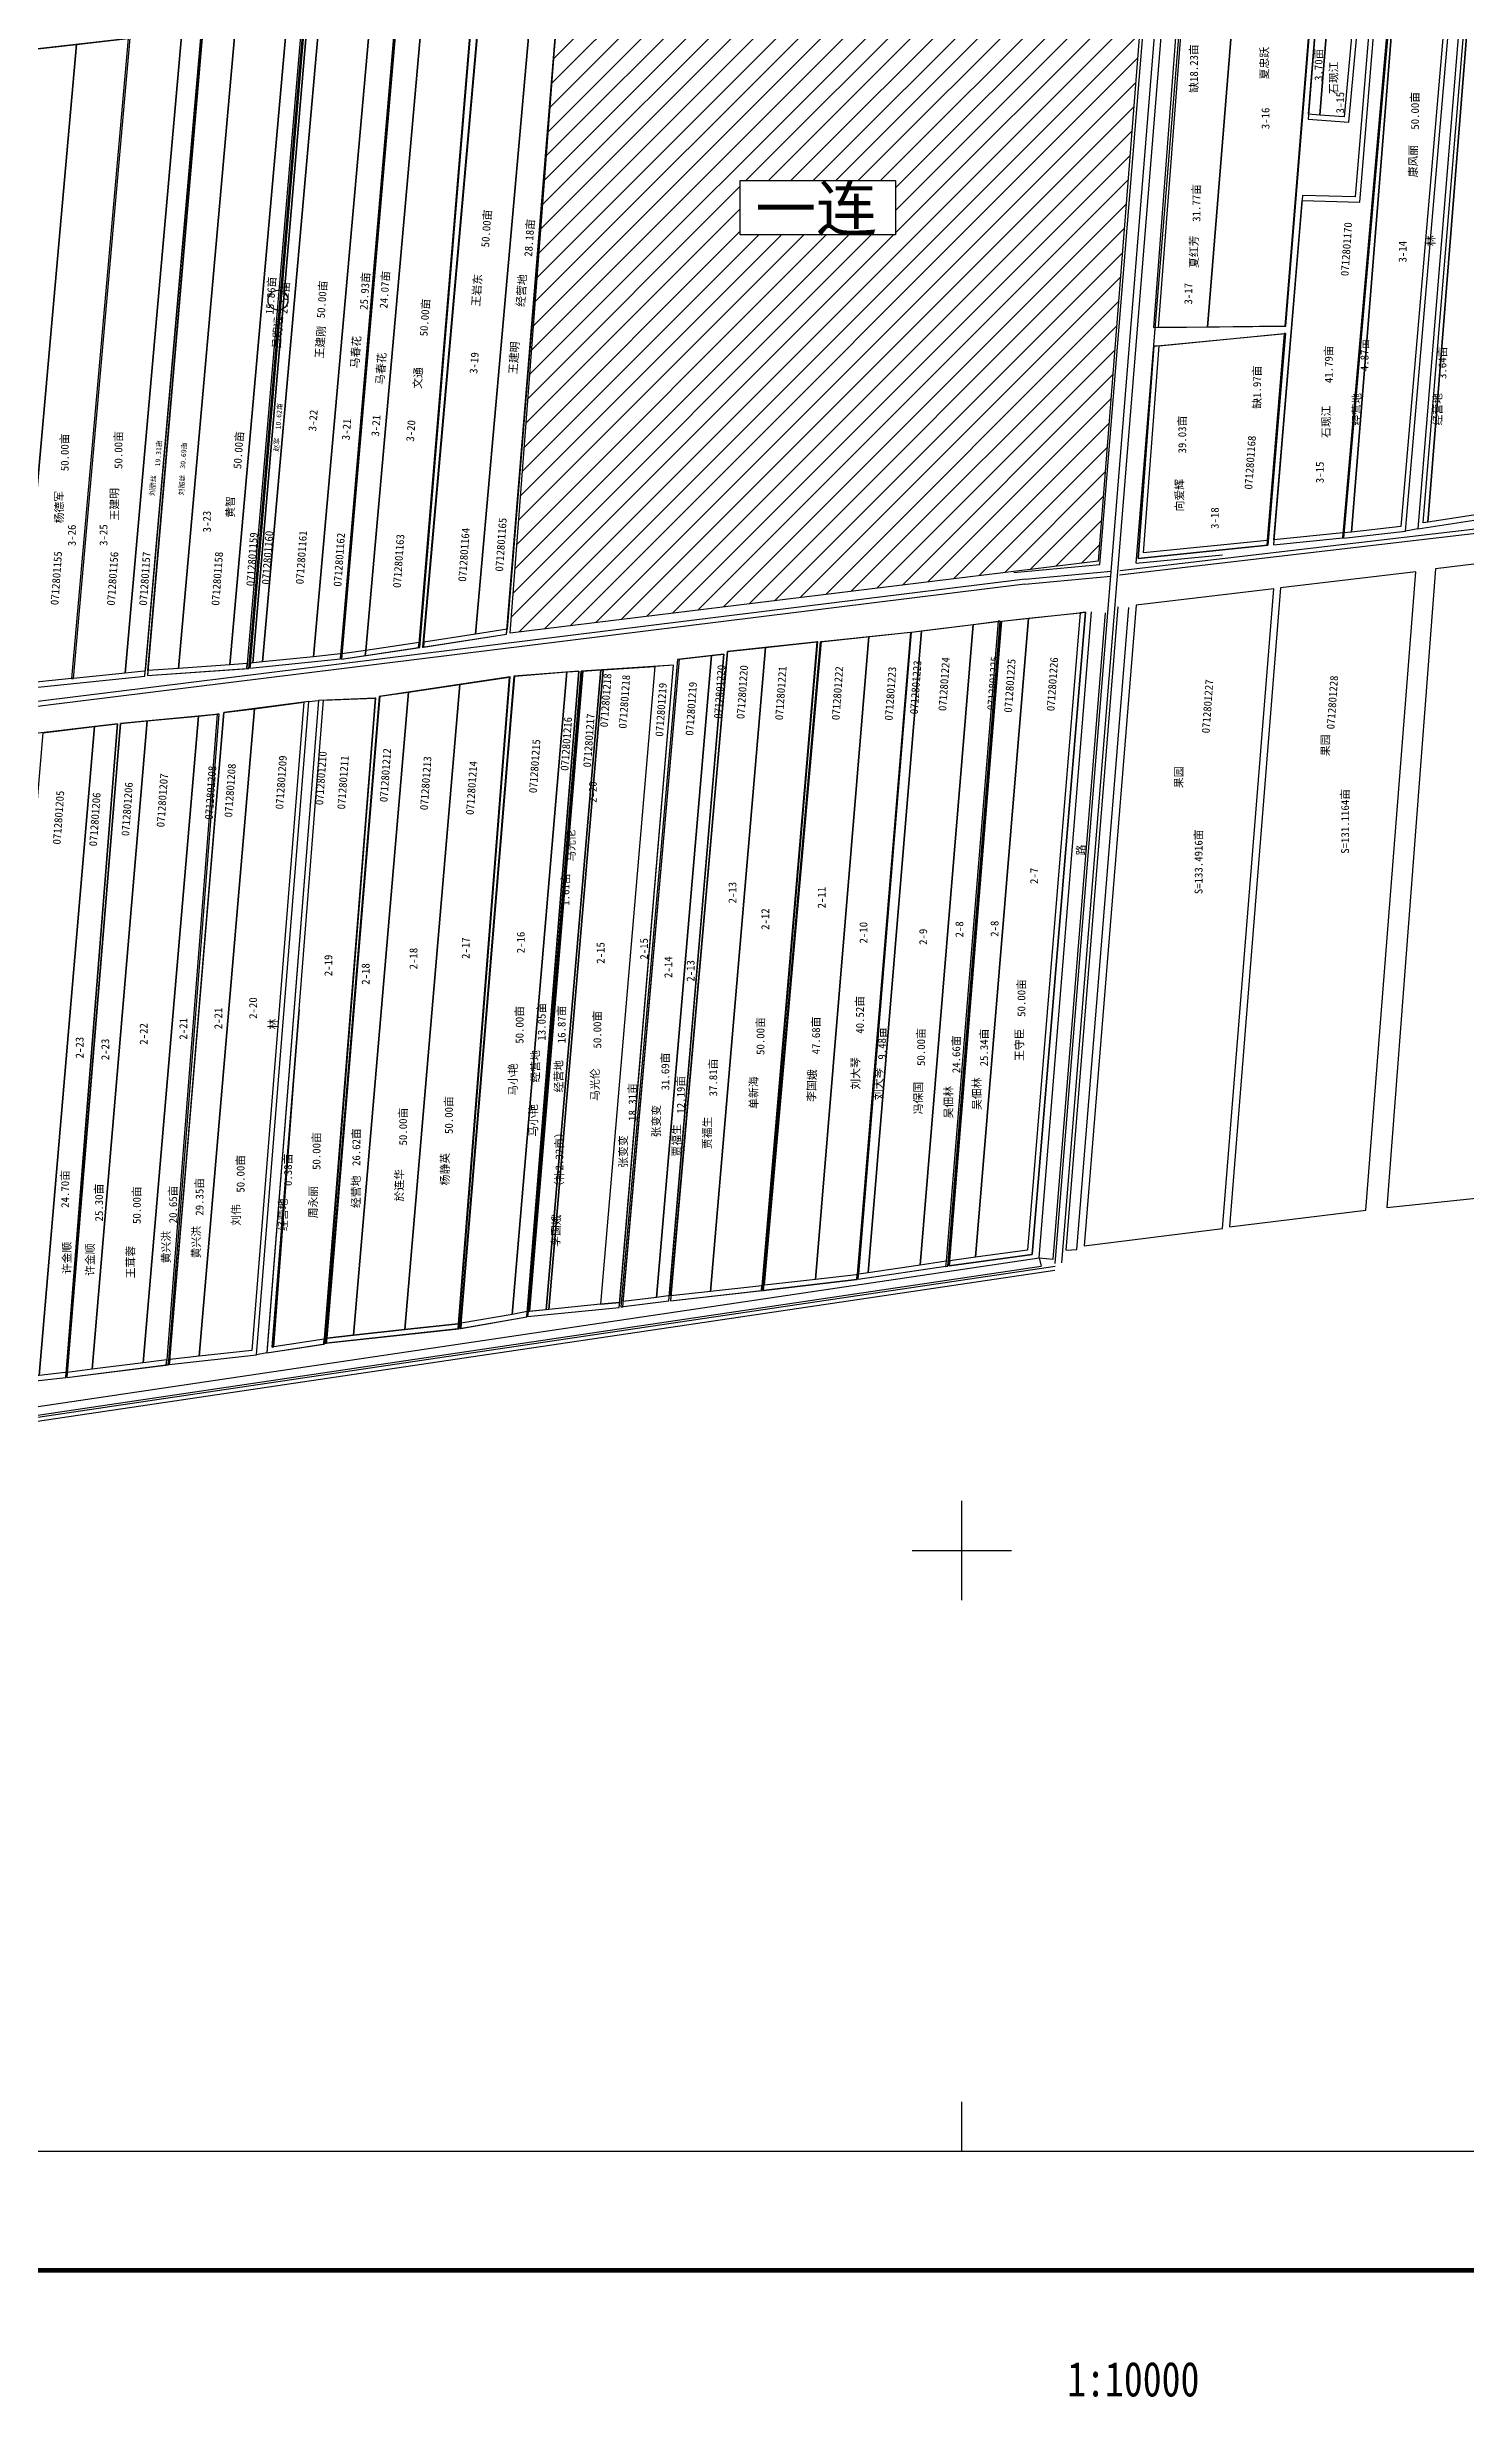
# Model space of a CAD drawing. Extents: x 544465 to 549788, y 4987093 to 4992711.
# Drawn here: x 546065 to 547496, y 4987148 to 4989518 of the extents above; entities that cross this region are included whole.
import ezdxf
from ezdxf.enums import TextEntityAlignment as Align

# ---------------------------------------------------------------- set-up
doc = ezdxf.new("R2010")
doc.units = 0
doc.header["$LTSCALE"] = 10
for name, color, linetype in [('2019年企业分流', 7, 'CONTINUOUS'), ('2020.3.23', 7, 'CONTINUOUS'), ('JMD', 6, 'CONTINUOUS'), ('TK', 7, 'CONTINUOUS'), ('出水桩地块', 2, 'CONTINUOUS'), ('园地', 2, 'CONTINUOUS'), ('地号', 7, 'CONTINUOUS'), ('地物扣减', 7, 'CONTINUOUS'), ('地籍号', 2, 'CONTINUOUS'), ('权利人', 1, 'CONTINUOUS'), ('测地框', 7, 'CONTINUOUS'), ('测地框面积', 7, 'CONTINUOUS'), ('经营地地块', 7, 'CONTINUOUS'), ('经营地面积', 7, 'CONTINUOUS'), ('职工姓名', 7, 'CONTINUOUS'), ('路、林、渠', 7, 'CONTINUOUS'), ('身份地地块', 7, 'CONTINUOUS'), ('身份地面积', 7, 'CONTINUOUS'), ('连部', 7, 'CONTINUOUS'), ('面积', 7, 'CONTINUOUS')]:
    doc.layers.add(name, color=color, linetype=linetype)
doc.styles.add('宋体', font='')
doc.styles.get('宋体').set_extended_font_data('SimSun')

msp = doc.modelspace()

# ---------------------------------------------------------------- hatches: boundary and pattern name
at = {"layer": 'JMD', "linetype": 'Continuous'}
h = msp.add_hatch(dxfattribs=at)
h.set_pattern_fill('411B', scale=10, style=0)
h.set_pattern_definition([(45, (-11.897, 2.029), (-11.3137085, 11.3137085), [])])
h.paths.add_polyline_path([(547176.1, 4989643.6), (546582.1, 4989577.7), (546532.7, 4988927.2), (547125.8, 4988999.8)])
h.paths.add_polyline_path([(546921.3, 4989383.5), (546921.3, 4989328.7), (546764.6, 4989328.7), (546764.6, 4989383.5)])

# ---------------------------------------------------------------- linework, layer by layer
at = {"layer": '2019年企业分流', "color": 3, "linetype": 'Continuous'}
for points in [[(546328.4, 4989550.2), (546340.7, 4989551.5), (546282.7, 4988898.1), (546273.1, 4988897.1)], [(546201.5, 4989532.8), (546221.3, 4989535.1), (546164.5, 4988889), (546163.3, 4988888.8), (546144.1, 4988886.8)], [(546222.7, 4989535.1), (546255.6, 4989539.7), (546198.1, 4988891.5), (546167.2, 4988889.4)]]:
    msp.add_lwpolyline(points, close=True, dxfattribs=at)
at = {"layer": '2020.3.23', "color": 6, "linetype": 'Continuous'}
for points in [[(546340.7, 4989551.5), (546392.2, 4989557), (546334.1, 4988903.3), (546282.7, 4988898.1)], [(546605.7, 4988888.9), (546624, 4988890.1), (546569, 4988244.7), (546552.2, 4988243)], [(546401.3, 4988863.4), (546429.9, 4988867.7), (546374.6, 4988219), (546347.9, 4988216.1)]]:
    msp.add_lwpolyline(points, close=True, dxfattribs=at)
at = {"layer": 'TK', "linetype": 'Continuous'}
for p, q in [((546988.1, 4987952), (546988.1, 4988052)), ((546938.1, 4988002), (547038.1, 4988002)), ((546988.1, 4987396), (546988.1, 4987446))]:
    msp.add_line(p, q, dxfattribs=at)
at = {"layer": 'TK', "linetype": 'Continuous', "const_width": 5, "flags": 128}
msp.add_lwpolyline([(544541.1, 4987276), (549781.1, 4987276), (549781.1, 4992516), (544541.1, 4992516)], close=True, dxfattribs=at)
at = {"layer": 'TK', "linetype": 'Continuous', "flags": 128}
msp.add_lwpolyline([(544661.1, 4987396), (549661.1, 4987396), (549661.1, 4992396), (544661.1, 4992396)], close=True, dxfattribs=at)
at = {"layer": '出水桩地块', "color": 7, "linetype": 'Continuous', "flags": 128}
for points in [[(546324.7, 4989549.3), (546322.7, 4989549), (546267.3, 4988896.4), (546266.8, 4988891.3), (546268.9, 4988891.5)], [(546495.4, 4989566), (546494.4, 4989565.9), (546440.2, 4988912.5), (546441.3, 4988912.7)], [(546503, 4989566.4), (546502, 4989566.2), (546444, 4988912.8), (546445, 4988913)], [(546149.4, 4989527), (546147.3, 4989526.7), (546090, 4988881.2), (546092, 4988881.4)], [(547314.5, 4989229.4), (547313.4, 4989229.3), (547295.7, 4989015.6), (547296.7, 4989015.7)], [(547026.8, 4988939.3), (547024.8, 4988939.1), (546972.2, 4988293.6), (546971.8, 4988288.4), (546973.9, 4988288.7)], [(546842.9, 4988918.4), (546841.8, 4988918.3), (546786.1, 4988264.2), (546787.1, 4988264.3)], [(546703.2, 4988900.9), (546701.2, 4988900.6), (546644.2, 4988247.6), (546646.2, 4988247.8)], [(546397.2, 4988861.4), (546396.2, 4988861.4), (546345, 4988215.8), (546344.5, 4988210.1), (546345.5, 4988210.3)], [(546401.3, 4988863.4), (546400.3, 4988863.3), (546346.4, 4988211), (546347.4, 4988211.1)], [(546532.5, 4988882.9), (546531.5, 4988882.8), (546479.8, 4988225.4), (546480.8, 4988225.6)], [(546537.4, 4988883.7), (546536.4, 4988883.6), (546481.8, 4988225.7), (546482.8, 4988225.9)], [(546238.9, 4988845.4), (546236.9, 4988845.3), (546186.1, 4988194.1), (546185.7, 4988189.1), (546187.8, 4988189.3)]]:
    msp.add_lwpolyline(points, close=True, dxfattribs=at)
msp.add_lwpolyline([(546789.2, 4988269.4), (546846.7, 4988918.5), (546845.7, 4988918.4), (546787.8, 4988264.2), (546788.8, 4988264.3)], dxfattribs=at)
at = {"layer": '园地', "color": 2, "linetype": 'Continuous', "flags": 128}
for points in [[(547595.8, 4989007.6), (547465.8, 4988992.1), (547416.8, 4988348), (547542.2, 4988361.1)], [(547446.1, 4988988.8), (547309.5, 4988972.8), (547258.2, 4988328.2), (547395.7, 4988345.3)], [(547302.8, 4988971.7), (547163.9, 4988955.2), (547111.6, 4988309.1), (547251.1, 4988326.5)]]:
    msp.add_lwpolyline(points, close=True, dxfattribs=at)
at = {"layer": '地物扣减', "color": 7, "linetype": 'Continuous', "flags": 128}
for points in [[(547492.1, 4989688), (547487.1, 4989687.3), (547430.9, 4989034.6), (547381.2, 4989029), (547373.6, 4989028.1), (547373.1, 4989023), (547435.6, 4989030)], [(547509.2, 4989041.8), (547509.6, 4989046.8), (547508.6, 4989046.7), (547458, 4989038.9), (547453.5, 4989038.2), (547507.1, 4989688.7), (547502, 4989688), (547448, 4989032.3)], [(546164.1, 4988883.8), (546164.5, 4988889), (546163.3, 4988888.8), (546144.1, 4988886.8), (546092, 4988881.4), (546090, 4988881.2), (546037.9, 4988875.8), (545987.3, 4988870.6), (545986.3, 4988870.5), (546040.3, 4989514.6), (546035.2, 4989514.1), (545980.8, 4988864.9)], [(547296.7, 4989015.7), (547314.5, 4989229.4), (547313.4, 4989229.3), (547296.2, 4989020.6), (547171.4, 4989008.1), (547187, 4989216.9), (547181.9, 4989216.5), (547166, 4989002.5)], [(547372.4, 4989023.1), (547372.8, 4989028.1), (547372.5, 4989028.2), (547302.9, 4989021.1), (547302.5, 4989016)], [(547059, 4988300.5), (547112.7, 4988948.3), (547107.6, 4988947.7), (547054.4, 4988304.9), (547002, 4988297.7), (546975.9, 4988294.1), (546975.4, 4988289)], [(546440.2, 4988912.5), (546440.7, 4988917.6), (546386.8, 4988909.7), (546362.9, 4988906.2), (546362.4, 4988901)], [(546386.4, 4988904.6), (546386.8, 4988909.7), (546362.9, 4988906.2), (546362.4, 4988901)], [(546529, 4988926), (546529.5, 4988931.2), (546497.6, 4988926.2), (546445.5, 4988918.1), (546445, 4988913)], [(546882.1, 4988275.1), (546882.5, 4988280.2), (546881.5, 4988280.1), (546840.6, 4988275.3), (546789.2, 4988269.4), (546846.7, 4988918.5), (546845.7, 4988918.4), (546787.8, 4988264.2)], [(546266.8, 4988891.3), (546267.3, 4988896.4), (546249.7, 4988895.1), (546198.1, 4988891.5), (546167.2, 4988889.4), (546166.7, 4988884.3)], [(546361.4, 4988901.1), (546361.9, 4988906.1), (546361.2, 4988906.1), (546334.1, 4988903.3), (546282.7, 4988898.1), (546270.5, 4988896.8), (546270, 4988891.8)], [(546276.6, 4988199.1), (546329.5, 4988858), (546324.4, 4988857.4), (546272, 4988203.6), (546218.8, 4988197.8), (546189.2, 4988194.5), (546188.7, 4988189.4)], [(546344.5, 4988210.1), (546344.9, 4988215.2), (546294, 4988207.4), (546292.5, 4988207.1), (546319.6, 4988547.4), (546344.4, 4988859.4), (546339.3, 4988859.2), (546287.4, 4988206.3), (546287, 4988201.2)], [(546786.1, 4988264.2), (546786.5, 4988269), (546734.7, 4988263.3), (546694.6, 4988258.9), (546694.2, 4988253.8)], [(546642.6, 4988247.1), (546643.1, 4988252.1), (546623.6, 4988250.2), (546571.4, 4988245), (546569, 4988244.7), (546550.6, 4988242.9), (546550.1, 4988237.8)], [(546347.9, 4988216.1), (546374.6, 4988219), (546426.4, 4988224.7), (546480.1, 4988230.5), (546480.2, 4988230.5), (546479.8, 4988225.4), (546347.4, 4988211.1)], [(546549.2, 4988237.7), (546549.6, 4988242.8), (546534.5, 4988240.1), (546483.2, 4988231.1), (546482.8, 4988225.9)], [(546084.3, 4988176.4), (546084.7, 4988181.5), (546083.7, 4988181.3), (546057.3, 4988178.5), (546005.9, 4988172.8), (545988, 4988170.9), (545987.6, 4988165.8)], [(546185.7, 4988189.1), (546186.1, 4988194.1), (546162.4, 4988191.2), (546110.8, 4988184.7), (546085.7, 4988181.6), (546085.3, 4988176.5)]]:
    msp.add_lwpolyline(points, close=True, dxfattribs=at)
for points in [[(546386.8, 4988909.7), (546386.4, 4988904.6)], [(546090, 4988881.2), (546092, 4988881.4)]]:
    msp.add_lwpolyline(points, dxfattribs=at)
at = {"layer": '地物扣减', "color": 7, "linetype": 'Continuous'}
msp.add_circle((546298.4, 4989262.9), 10, dxfattribs=at)
at = {"layer": '测地框', "linetype": 'Continuous', "flags": 128}
for points, elevation in [([(547562.3, 4989696), (547502, 4989688), (547448, 4989032.3), (547509.2, 4989041.8)], 281.6), ([(547349.9, 4989668.5), (547213.2, 4989652.1), (547181.4, 4989235.2), (547314.9, 4989236.6)], 281.6), ([(547429.8, 4989679.3), (547410.5, 4989675.8), (547384.9, 4989367), (547331.8, 4989368.5), (547302.5, 4989016), (547372.4, 4989023.1)], 281.6), ([(547397.5, 4989650.9), (547355.2, 4989668.6), (547337.4, 4989445.5), (547378.4, 4989442.5)], 281.3), ([(547492.1, 4989688), (547430.9, 4989679.3), (547373.1, 4989023), (547435.6, 4989030)], 281.7), ([(546582.1, 4989577.7), (546502, 4989566.2), (546444, 4988912.8), (546529, 4988926)], 281), ([(546324.7, 4989549.3), (546222.7, 4989535.1), (546166.7, 4988884.3), (546268.9, 4988891.5)], 281.2), ([(546417.8, 4989559.8), (546325.8, 4989549.9), (546270, 4988891.8), (546361.4, 4988901.1)], 281), ([(546495.4, 4989566), (546419.1, 4989560), (546362.4, 4988901), (546441.3, 4988912.7)], 281), ([(546221.3, 4989535.1), (546035.2, 4989514.1), (545980.8, 4988864.9), (546164.1, 4988883.8)], 281.4), ([(547181.9, 4989216.5), (547314.5, 4989229.4), (547296.7, 4989015.7), (547166, 4989002.5)], 281.8), ([(546937.4, 4988928), (547026.8, 4988939.3), (546973.9, 4988288.7), (546883.7, 4988275.3)], 281.7), ([(547028.6, 4988939.2), (547112.7, 4988948.3), (547059, 4988300.5), (546975.4, 4988289)], 281.7), ([(546842.9, 4988918.4), (546751.7, 4988908.5), (546694.2, 4988253.8), (546787.1, 4988264.3)], 281.9), ([(546845.7, 4988918.4), (546936.5, 4988928.1), (546882.1, 4988275.1), (546787.8, 4988264.2)], 281.8), ([(546601.9, 4988888.9), (546536.4, 4988883.6), (546481.8, 4988225.7), (546549.2, 4988237.7)], 281.6), ([(546697.2, 4988894.7), (546604, 4988888.8), (546550.1, 4988237.8), (546642.6, 4988247.1)], 281.7), ([(546748.1, 4988906), (546701.2, 4988900.6), (546644.2, 4988247.6), (546692.6, 4988253.6)], 281.9), ([(546397.2, 4988861.4), (546339.3, 4988859.2), (546287, 4988201.2), (546345.5, 4988210.3)], 281.4), ([(546532.5, 4988882.9), (546400.3, 4988863.3), (546346.4, 4988211), (546480.8, 4988225.6)], 281.5), ([(546238.9, 4988845.4), (546139.6, 4988836.1), (546085.3, 4988176.5), (546187.8, 4988189.3)], 281.4), ([(546329.5, 4988858), (546243.6, 4988846.9), (546188.7, 4988189.4), (546276.6, 4988199.1)], 281.6), ([(546136.6, 4988835.7), (546039.8, 4988824.1), (545987.6, 4988165.8), (546084.3, 4988176.4)], 281.5)]:
    msp.add_lwpolyline(points, close=True, dxfattribs=dict(at, elevation=elevation))
at = {"layer": '测地框', "color": 7, "linetype": 'Continuous', "flags": 128}
for points, elevation in [([(547595.8, 4989007.6), (547465.8, 4988992.1), (547416.8, 4988348), (547542.2, 4988361.1)], 282), ([(547446.1, 4988988.8), (547309.5, 4988972.8), (547258.2, 4988328.2), (547395.7, 4988345.3)], 282), ([(547302.8, 4988971.7), (547163.9, 4988955.2), (547111.6, 4988309.1), (547251.1, 4988326.5)], 281.9)]:
    msp.add_lwpolyline(points, close=True, dxfattribs=dict(at, elevation=elevation))
at = {"layer": '经营地地块', "color": 5, "linetype": 'Continuous'}
for points in [[(547355.2, 4989668.6), (547366.3, 4989664), (547349.1, 4989449.6), (547337.8, 4989450.4)], [(547430.9, 4989679.3), (547433.4, 4989679.6), (547381.2, 4989029), (547373.6, 4989028.1)], [(547507.1, 4989688.7), (547510.1, 4989689.1), (547458, 4989038.9), (547453.5, 4989038.2)], [(546555.1, 4989573.8), (546582.1, 4989577.7), (546529.5, 4988931.2), (546497.6, 4988926.2)], [(546589.7, 4988887.9), (546601.9, 4988888.9), (546549.6, 4988242.8), (546534.5, 4988240.1)], [(546604, 4988888.8), (546605.7, 4988888.9), (546552.2, 4988243), (546550.6, 4988242.9)], [(546319.6, 4988547.4), (546292.5, 4988207.1), (546294, 4988207.4)]]:
    msp.add_lwpolyline(points, close=True, dxfattribs=at)
at = {"layer": '路、林、渠', "color": 5, "linetype": 'Continuous', "elevation": 282.8, "flags": 128}
for points in [[(547082.4, 4988291.4), (547407.2, 4992304.3), (547407.2, 4992328.8), (547406.3, 4992331.1), (547402.1, 4992332.5)], [(547082.4, 4988291.4), (547407.2, 4992304.3), (547407.2, 4992328.8), (547406.3, 4992331.1), (547402.1, 4992332.5)], [(547089.1, 4988291.9), (547414.1, 4992304.1), (547416.8, 4992329.6), (547417.4, 4992332.3), (547420.8, 4992334.3)], [(547089.1, 4988291.9), (547414.1, 4992304.1), (547416.8, 4992329.6), (547417.4, 4992332.3), (547420.8, 4992334.3)]]:
    msp.add_lwpolyline(points, dxfattribs=at)
at = {"layer": '路、林、渠', "color": 3, "linetype": 'Continuous', "flags": 128}
for points, elevation in [([(547127.4, 4988996.4), (547183, 4989683.3)], 282.1), ([(547164.1, 4988997.8), (547219.8, 4989686.3)], 282), ([(547164.1, 4988997.8), (547251.1, 4989005.9)], 281.7), ([(547040.5, 4988988.3), (547127.4, 4988996.4)], 281.9), ([(547066.2, 4988297), (547118.9, 4988948.6)], 282.1), ([(547080.3, 4988295.8), (547133, 4988947.4)], 282.2), ([(547093.4, 4988304.8), (547145.9, 4988953.7)], 282.4), ([(547104.2, 4988305.4), (547156.5, 4988952.8)], 282.2), ([(545383.7, 4988047.2), (547066.2, 4988297)], 282.1), ([(547066.2, 4988297), (547068, 4988288.6)], 282.1), ([(547066.2, 4988297), (547080.3, 4988295.8)], 282.1), ([(547093.4, 4988304.8), (547104.2, 4988305.4)], 282.4), ([(545383, 4988038.5), (547068, 4988288.6)], 282.1)]:
    msp.add_lwpolyline(points, dxfattribs=dict(at, elevation=elevation))
for points, elevation in [([(547492.1, 4989688), (547502, 4989688), (547448, 4989032.3), (547435.6, 4989030)], 281.7), ([(546329.5, 4988858), (546339.3, 4988859.2), (546287, 4988201.2), (546276.6, 4988199.1)], 281.6)]:
    msp.add_lwpolyline(points, close=True, dxfattribs=dict(at, elevation=elevation))
at = {"layer": '路、林、渠', "color": 4, "linetype": 'Continuous', "flags": 128}
for points, elevation in [([(547147.5, 4988990.4), (548289.1, 4989124)], 282.6), ([(547147.3, 4988985.8), (548288.9, 4989119.3)], 282.4), ([(547052, 4988981.5), (545407.2, 4988777.8)], 282.5), ([(547051.7, 4988976.6), (547138.5, 4988984.7)], 282.7), ([(547052, 4988981.5), (547138.9, 4988989.6)], 282.5), ([(547051.7, 4988976.6), (545406.8, 4988772.9)], 282.7), ([(545346.4, 4988027.2), (547081.9, 4988284.8)], 282.8), ([(545346.7, 4988031.1), (547082.2, 4988288.7)], 282.8)]:
    msp.add_lwpolyline(points, dxfattribs=dict(at, elevation=elevation))
at = {"layer": '身份地地块', "color": 1, "linetype": 'Continuous'}
for points in [[(547510.1, 4989689.1), (547562.3, 4989696), (547509.6, 4989046.8), (547508.6, 4989046.7), (547458, 4989038.9)], [(547270.2, 4989659), (547348.9, 4989668.4), (547313.9, 4989236.6), (547235.9, 4989235.8)], [(547415.6, 4989676.7), (547429.8, 4989679.3), (547372.8, 4989028.1), (547372.5, 4989028.2), (547302.9, 4989021.1), (547331.4, 4989363.5), (547389.5, 4989361.8)], [(547433.4, 4989679.6), (547487.1, 4989687.3), (547430.9, 4989034.6), (547381.2, 4989029)], [(547218.3, 4989652.7), (547270.2, 4989659), (547235.9, 4989235.8), (547186.4, 4989235.3)], [(547366.3, 4989664), (547392.6, 4989653), (547373.9, 4989447.9), (547349.1, 4989449.6)], [(546503, 4989566.4), (546555.1, 4989573.8), (546497.6, 4988926.2), (546445.5, 4988918.1)], [(546307.6, 4989546.9), (546322.7, 4989549), (546267.3, 4988896.4), (546249.7, 4988895.1)], [(546325.8, 4989549.9), (546328.4, 4989550.2), (546273.1, 4988897.1), (546270.5, 4988896.8)], [(546392.2, 4989557), (546417.8, 4989559.8), (546361.9, 4988906.1), (546361.2, 4988906.1), (546334.1, 4988903.3)], [(546419.1, 4989560), (546444.8, 4989562), (546386.8, 4988909.7), (546362.9, 4988906.2)], [(546444.8, 4989562), (546494.4, 4989565.9), (546440.7, 4988917.6), (546386.8, 4988909.7)], [(546095.2, 4989520.8), (546147.3, 4989526.7), (546090, 4988881.2), (546037.9, 4988875.8)], [(546149.4, 4989527), (546201.5, 4989532.8), (546144.1, 4988886.8), (546092, 4988881.4)], [(546255.6, 4989539.7), (546307.6, 4989546.9), (546249.7, 4988895.1), (546198.1, 4988891.5)], [(546041.3, 4989514.8), (546095.2, 4989520.8), (546037.9, 4988875.8), (545987.3, 4988870.6)], [(547187, 4989216.9), (547313.4, 4989229.3), (547296.2, 4989020.6), (547171.4, 4989008.1)], [(546947.5, 4988929.3), (546999.5, 4988935.9), (546946, 4988289.7), (546893.8, 4988281.9)], [(546999.5, 4988935.9), (547024.8, 4988939.1), (546972.2, 4988293.6), (546946, 4988289.7)], [(547028.6, 4988939.2), (547055.4, 4988942.1), (547002, 4988297.7), (546975.9, 4988294.1)], [(547055.4, 4988942.1), (547107.6, 4988947.7), (547054.4, 4988304.9), (547002, 4988297.7)], [(546751.7, 4988908.5), (546790, 4988912.7), (546734.7, 4988263.3), (546694.6, 4988258.9)], [(546790, 4988912.7), (546841.8, 4988918.3), (546786.5, 4988269), (546734.7, 4988263.3)], [(546846.7, 4988918.5), (546894.3, 4988923.6), (546840.6, 4988275.3), (546789.2, 4988269.4)], [(546894.3, 4988923.6), (546936.5, 4988928.1), (546882.5, 4988280.2), (546881.5, 4988280.1), (546840.6, 4988275.3)], [(546937.4, 4988928), (546947.5, 4988929.3), (546893.8, 4988281.9), (546884.1, 4988280.5)], [(546537.4, 4988883.7), (546589.7, 4988887.9), (546534.5, 4988240.1), (546483.2, 4988231.1)], [(546624, 4988890.1), (546626.4, 4988890.2), (546571.4, 4988245), (546569, 4988244.7)], [(546626.4, 4988890.2), (546678.4, 4988893.5), (546623.6, 4988250.2), (546571.4, 4988245)], [(546703.2, 4988900.9), (546735.5, 4988904.5), (546680.3, 4988257.1), (546646.6, 4988252.9)], [(546735.5, 4988904.5), (546748.1, 4988906), (546693, 4988258.7), (546692, 4988258.6), (546680.3, 4988257.1)], [(546344.4, 4988859.4), (546396.2, 4988861.4), (546344.9, 4988215.2), (546294, 4988207.4), (546319.6, 4988547.4)], [(546429.9, 4988867.7), (546481.9, 4988875.4), (546426.4, 4988224.7), (546374.6, 4988219)], [(546481.9, 4988875.4), (546531.5, 4988882.8), (546480.2, 4988230.5), (546480.1, 4988230.5), (546426.4, 4988224.7)], [(546139.6, 4988836.1), (546166.5, 4988838.6), (546110.8, 4988184.7), (546085.7, 4988181.6)], [(546166.5, 4988838.6), (546218, 4988843.5), (546162.4, 4988191.2), (546110.8, 4988184.7)], [(546218, 4988843.5), (546236.9, 4988845.3), (546186.1, 4988194.1), (546162.4, 4988191.2)], [(546243.6, 4988846.9), (546274.5, 4988850.9), (546218.8, 4988197.8), (546189.2, 4988194.5)], [(546274.5, 4988850.9), (546324.4, 4988857.4), (546272, 4988203.6), (546218.8, 4988197.8)], [(546061.6, 4988826.7), (546113.1, 4988832.9), (546057.3, 4988178.5), (546005.9, 4988172.8)], [(546113.1, 4988832.9), (546136.6, 4988835.7), (546084.7, 4988181.5), (546083.7, 4988181.3), (546057.3, 4988178.5)]]:
    msp.add_lwpolyline(points, close=True, dxfattribs=at)
at = {"layer": '身份地地块', "color": 1, "linetype": 'Continuous', "flags": 128}
msp.add_lwpolyline([(546697.2, 4988894.7), (546678.4, 4988893.5), (546623.6, 4988250.2), (546643.1, 4988252.1)], close=True, dxfattribs=at)
at = {"layer": '连部', "color": 7, "linetype": 'Continuous', "elevation": 281, "flags": 128}
msp.add_lwpolyline([(546582.1, 4989577.7), (547176.1, 4989643.6), (547125.8, 4988999.8), (546532.7, 4988927.2)], close=True, dxfattribs=at)
at = {"layer": '连部', "color": 7, "linetype": 'Continuous'}
msp.add_lwpolyline([(546764.6, 4989383.5), (546921.3, 4989383.5), (546921.3, 4989328.7), (546764.6, 4989328.7)], close=True, dxfattribs=at)

# ---------------------------------------------------------------- texts
at = {"layer": '2020.3.23', "color": 6, "linetype": 'Continuous', "style": '宋体'}
for s, rotation, p in [('50.00亩', 86, (546345.4, 4989244.4)), ('16.87亩', 90, (546588.4, 4988513.5)), ('26.62亩', 90, (546381.3, 4988389.7))]:
    msp.add_text(s, height=8, rotation=rotation, dxfattribs=at).set_placement(p)
for s, rotation, p in [('王建刚', 86, (546340.8, 4989220.5)), ('经营地', 90, (546581.2, 4988480.2)), ('经营地', 90, (546376.8, 4988363.7))]:
    msp.add_text(s, height=8, rotation=rotation, dxfattribs=at).set_placement(p, align=Align.MIDDLE)
at = {"layer": 'JMD', "color": 2, "linetype": 'Continuous', "style": '宋体'}
for s, p in [('缺18.23亩', (547221.9, 4989496.5)), ('缺1.97亩', (547285.6, 4989175.2))]:
    msp.add_text(s, height=8, rotation=90, dxfattribs=at).set_placement(p, align=Align.MIDDLE)
at = {"layer": 'TK', "linetype": 'Continuous', "style": '宋体', "width": 0.8}
msp.add_text('1:10000', height=35, dxfattribs=at).set_placement((547161.1, 4987166), align=Align.MIDDLE)
at = {"layer": '地号', "linetype": 'Continuous', "style": '宋体'}
for s, rotation, p in [('3-16', 90, (547298.4, 4989435.3, 282.4)), ('3-15', 90, (547373.7, 4989451.2, 282.4)), ('3-14', 90, (547436.7, 4989300.9, 282.4)), ('3-17', 90, (547220.5, 4989258.5, 282.4)), ('3-19', 86, (546499.4, 4989188.4, 282.4)), ('3-22', 86, (546336.9, 4989130.4, 282.4)), ('3-21', 86, (546400.3, 4989125.2, 282.4)), ('3-21', 86, (546370.6, 4989121.4, 282.4)), ('3-20', 86, (546435.5, 4989120, 282.4)), ('3-15', 90, (547353.2, 4989078.3, 282.4)), ('3-18', 90, (547247.2, 4989032.2, 282.4)), ('3-26', 90, (546094.4, 4989014.8, 282.4)), ('3-25', 90, (546126.3, 4989015.1, 282.4)), ('3-23', 90, (546230.6, 4989028.7, 282.4))]:
    msp.add_text(s, height=8, rotation=rotation, dxfattribs=at).set_placement(p)
at = {"layer": '地号', "color": 7, "linetype": 'Continuous', "style": '宋体'}
for s, p in [('果园', (547358.8, 4988803, 282.4)), ('果园', (547211, 4988770.8, 282.4)), ('2-20', (546619.9, 4988755.8, 282.4)), ('2-13', (546760.7, 4988654.5, 282.4)), ('2-7', (547065, 4988674.1, 282.4)), ('2-12', (546793.8, 4988627.8, 282.4)), ('2-11', (546850.7, 4988649.5, 282.4)), ('2-16', (546547.2, 4988604.2, 282.4)), ('2-10', (546892.9, 4988614.1, 282.4)), ('2-9', (546953.1, 4988612.7, 282.4)), ('2-8', (546989.6, 4988620.2, 282.4)), ('2-8', (547025.1, 4988620.8, 282.4)), ('2-19', (546353.1, 4988581.1, 282.4)), ('2-18', (546439, 4988588, 282.4)), ('2-17', (546491.6, 4988598.5, 282.4)), ('2-15', (546627.7, 4988593.7, 282.4)), ('2-15', (546671.5, 4988597.8, 282.4)), ('2-14', (546696, 4988579.3, 282.4)), ('2-18', (546390.7, 4988572.5, 282.4)), ('2-13', (546718.5, 4988575.6, 282.4)), ('2-20', (546277.2, 4988538.1, 282.4)), ('2-22', (546166.8, 4988512, 282.4)), ('2-21', (546206.8, 4988517.1, 282.4)), ('2-21', (546242.1, 4988527.6, 282.4)), ('2-23', (546102.2, 4988498.2, 282.4)), ('2-23', (546128.1, 4988496.4, 282.4))]:
    msp.add_text(s, height=8, rotation=90, dxfattribs=at).set_placement(p)
at = {"layer": '地籍号', "color": 7, "linetype": 'Continuous', "style": '宋体'}
for s, p in [('0712801170', (547378.1, 4989286.9, 842.9)), ('0712801168', (547281, 4989071.7, 842.9)), ('0712801159', (546274.2, 4988974.2, 842.9)), ('0712801160', (546289.8, 4988975.8, 1124)), ('0712801161', (546324, 4988976.1, 842.9)), ('0712801162', (546362.2, 4988973.7, 842.9)), ('0712801164', (546488, 4988978.7, 842.9)), ('0712801165', (546525.3, 4988988.9, 842.9)), ('0712801155', (546076.8, 4988955.1, 842.9)), ('0712801156', (546133.6, 4988954.6, 842.9)), ('0712801157', (546166.1, 4988954.6, 842.9)), ('0712801158', (546239.1, 4988954.6, 842.9)), ('0712801163', (546422.1, 4988972.4, 842.9)), ('0712801218', (546631, 4988831.9, 842.9)), ('0712801218', (546649.8, 4988830.5, 842.9)), ('0712801220', (546745.9, 4988840.5, 842.9)), ('0712801220', (546768.7, 4988840.2, 842.9)), ('0712801221', (546807.6, 4988839.1, 842.9)), ('0712801222', (546864.7, 4988839.1, 842.9)), ('0712801223', (546918.2, 4988838.7, 842.9)), ('0712801223', (546943.6, 4988845, 842.9)), ('0712801224', (546972.3, 4988848.3, 842.9)), ('0712801225', (547021.5, 4988849.1, 842.9)), ('0712801225', (547038.6, 4988846.6, 842.9)), ('0712801226', (547081.5, 4988848.2, 842.9)), ('0712801219', (546686.8, 4988822.4, 842.9)), ('0712801219', (546717.2, 4988823.4, 842.9)), ('0712801227', (547238, 4988825.8, 842.9)), ('0712801228', (547363.9, 4988829.8, 842.9)), ('0712801216', (546591.2, 4988788, 842.9)), ('0712801217', (546614, 4988791.4, 842.9)), ('0712801215', (546559.3, 4988765.5, 842.9)), ('0712801208', (546232.4, 4988738.7, 842.9)), ('0712801208', (546252.1, 4988741, 842.9)), ('0712801209', (546303.6, 4988749.1, 842.9)), ('0712801210', (546343.8, 4988753.4, 842.9)), ('0712801211', (546366, 4988749.1, 842.9)), ('0712801212', (546408.7, 4988756.4, 842.9)), ('0712801213', (546449.4, 4988748.3, 842.9)), ('0712801214', (546495.7, 4988743.5, 842.9)), ('0712801205', (546079, 4988713.7, 842.9)), ('0712801206', (546115.7, 4988711.8, 842.9)), ('0712801206', (546148.2, 4988722.2, 842.9)), ('0712801207', (546183.7, 4988731, 842.9))]:
    msp.add_text(s, height=8, rotation=86, dxfattribs=at).set_placement(p)
at = {"layer": '权利人', "color": 1, "linetype": 'Continuous', "style": '宋体'}
for s, rotation, p in [('夏忠跃', 90, (547293.1, 4989501.9)), ('石现江', 90, (547363, 4989487.1)), ('康风丽', 90, (547443.1, 4989403.1)), ('夏红芳', 90, (547222, 4989311.7)), ('王岩东', 86, (546498.7, 4989272.9)), ('经营地', 86, (546543.8, 4989272.6)), ('吕明远', 86, (546297.9, 4989230.3)), ('马春花', 86, (546376.5, 4989210.6)), ('马春花', 86, (546401.9, 4989193.8)), ('文通', 86, (546439.2, 4989184.5)), ('经营地', 90, (547386.3, 4989152.9)), ('经营地', 90, (547467.9, 4989152.8)), ('石现江', 90, (547355.4, 4989140.2)), ('向爱辉', 90, (547207.5, 4989066.2)), ('杨德军', 90, (546077.5, 4989054.2)), ('王建明', 90, (546133.2, 4989057.1)), ('黄智', 90, (546250, 4989054.4)), ('王守臣', 90, (547045.9, 4988512)), ('马小艳', 90, (546535, 4988476.9)), ('马光伦', 90, (546617.8, 4988471.8)), ('李国娥', 88.3382, (546836.5, 4988470.8)), ('刘大琴', 90, (546880.8, 4988483.1)), ('刘大琴', 90, (546904, 4988472.5)), ('单新海', 90, (546777.9, 4988463.7)), ('冯保国', 90, (546944, 4988458.2)), ('吴佃林', 90, (546974.4, 4988454.1)), ('吴佃林', 90, (547003, 4988462.6)), ('马小艳', 90, (546555.6, 4988435.7)), ('张变变', 90, (546679.6, 4988435)), ('贾福生', 90, (546731.1, 4988423.1)), ('张变变', 90, (546646.4, 4988404.3)), ('贾福生', 90, (546700.2, 4988415.6)), ('杨静英', 90, (546466.5, 4988386.5)), ('周永丽', 90, (546333.7, 4988353.3)), ('於连华', 90, (546420.5, 4988370.1)), ('刘伟', 90, (546255.8, 4988340.3)), ('李国娥', 88.3382, (546578.5, 4988324.6)), ('黄兴洪', 90, (546185.2, 4988307.9)), ('黄兴洪', 90, (546215.6, 4988312.9)), ('许金顺', 90, (546085.1, 4988297)), ('许金顺', 90, (546108.5, 4988295.2)), ('王茸蓉', 90, (546149.4, 4988292.8))]:
    msp.add_text(s, height=8, rotation=rotation, dxfattribs=at).set_placement(p, align=Align.MIDDLE)
at = {"layer": '权利人', "color": 5, "linetype": 'Continuous', "style": '宋体'}
for s, rotation, p in [('王建明', 86, (546536.2, 4989204.8)), ('马光伦', 90, (546593.4, 4988713))]:
    msp.add_text(s, height=8, rotation=rotation, dxfattribs=at).set_placement(p, align=Align.MIDDLE)
at = {"layer": '测地框面积', "color": 1, "linetype": 'Continuous', "style": '宋体'}
for s, p in [('S=131.1164亩', (547374.4, 4988737.3)), ('S=133.4916亩', (547226.6, 4988696.5))]:
    msp.add_text(s, height=8, rotation=90, dxfattribs=at).set_placement(p, align=Align.MIDDLE)
at = {"layer": '经营地面积', "color": 5, "linetype": 'Continuous', "style": '宋体'}
for s, rotation, p in [('3.70亩', 90, (547351.9, 4989484)), ('28.18亩', 86, (546554.6, 4989306.4)), ('4.87亩', 90, (547398.3, 4989191.3)), ('3.64亩', 90, (547476.9, 4989183.4)), ('1.61亩', 90, (546592.3, 4988652.2)), ('13.05亩', 90, (546568.3, 4988516.2)), ('0.38亩', 90, (546312.4, 4988369.5))]:
    msp.add_text(s, height=8, rotation=rotation, dxfattribs=at).set_placement(p)
for p in [(546557.7, 4988490.2), (546303.3, 4988340.5)]:
    msp.add_text('经营地', height=8, rotation=90, dxfattribs=at).set_placement(p, align=Align.MIDDLE)
at = {"layer": '职工姓名', "color": 3, "linetype": 'Continuous', "style": '宋体'}
for s, p in [('赵军', (546296.8, 4989117.2)), ('刘丽丝', (546171.8, 4989075.9)), ('刘丽丝', (546201.2, 4989076.4))]:
    msp.add_text(s, height=5, rotation=86, dxfattribs=at).set_placement(p, align=Align.MIDDLE)
at = {"layer": '路、林、渠', "color": 3, "linetype": 'Continuous', "style": '宋体'}
for p in [(547465.1, 4989317.4, 282.4), (546297.1, 4988527.4, 282.4)]:
    msp.add_text('林', height=8, rotation=90, dxfattribs=at).set_placement(p)
at = {"layer": '路、林、渠', "color": 5, "linetype": 'Continuous', "style": '宋体'}
msp.add_text('路', height=8, rotation=90, dxfattribs=at).set_placement((547112.2, 4988702.9, 282.4))
msp.add_text('路', height=8, rotation=90, dxfattribs=at).set_placement((547112.2, 4988702.9, 282.4))
at = {"layer": '身份地面积', "color": 1, "linetype": 'Continuous', "style": '宋体'}
for s, rotation, p in [('50.00亩', 90, (547449.2, 4989434.8)), ('31.77亩', 90, (547228.7, 4989341.9)), ('50.00亩', 86, (546511.2, 4989315.9)), ('25.93亩', 86, (546388.6, 4989252.9)), ('24.07亩', 86, (546408.7, 4989254.2)), ('15.86亩', 86, (546293.8, 4989248.3)), ('2.52亩', 86, (546307.8, 4989248.7)), ('50.00亩', 86, (546449.1, 4989226.1)), ('41.79亩', 90, (547362.2, 4989179.2)), ('39.03亩', 90, (547214.4, 4989108.3)), ('50.00亩', 90, (546087.2, 4989090.4)), ('50.00亩', 90, (546141.4, 4989092.7)), ('50.00亩', 86, (546261.2, 4989092.5)), ('50.00亩', 90, (547052.2, 4988540.1)), ('40.52亩', 90, (546889.3, 4988523.1)), ('50.00亩', 90, (546546, 4988513)), ('50.00亩', 90, (546624.4, 4988508.2)), ('50.00亩', 90, (546789, 4988501.7)), ('47.68亩', 90, (546845, 4988502.3)), ('9.48亩', 90, (546911.6, 4988497)), ('50.00亩', 90, (546951, 4988490.6)), ('24.66亩', 90, (546986.5, 4988483.3)), ('25.34亩', 90, (547014.5, 4988490.2)), ('31.69亩', 90, (546693, 4988466)), ('37.81亩', 90, (546741.3, 4988459.9)), ('50.00亩', 90, (546474.7, 4988422)), ('18.31亩', 90, (546659.9, 4988435.2)), ('12.19亩', 90, (546708.7, 4988442.5)), ('50.00亩', 90, (546428.5, 4988410.4)), ('50.00亩', 90, (546341.2, 4988385.7)), ('50.00亩', 90, (546264.6, 4988362.8)), ('24.70亩', 90, (546087.6, 4988347.5)), ('25.30亩', 90, (546121.8, 4988333.8)), ('50.00亩', 90, (546159.9, 4988331.2)), ('20.65亩', 90, (546196.5, 4988331.9)), ('29.35亩', 90, (546223.2, 4988339.6))]:
    msp.add_text(s, height=8, rotation=rotation, dxfattribs=at).set_placement(p)
msp.add_text('（补2.32亩）', height=8, rotation=90, dxfattribs=at).set_placement((546581.9, 4988396.2), align=Align.MIDDLE)
at = {"layer": '连部', "color": 1, "linetype": 'Continuous', "style": '宋体'}
msp.add_text('一连', height=45, dxfattribs=at).set_placement((546841.1, 4989355.9), align=Align.MIDDLE)
at = {"layer": '面积', "color": 3, "linetype": 'Continuous', "style": '宋体'}
for s, p in [('10.62亩', (546300.8, 4989132.4)), ('19.31亩', (546179.3, 4989095)), ('30.69亩', (546204.6, 4989092.8))]:
    msp.add_text(s, height=5, rotation=86, dxfattribs=at).set_placement(p)

doc.saveas('drawing.dxf')
